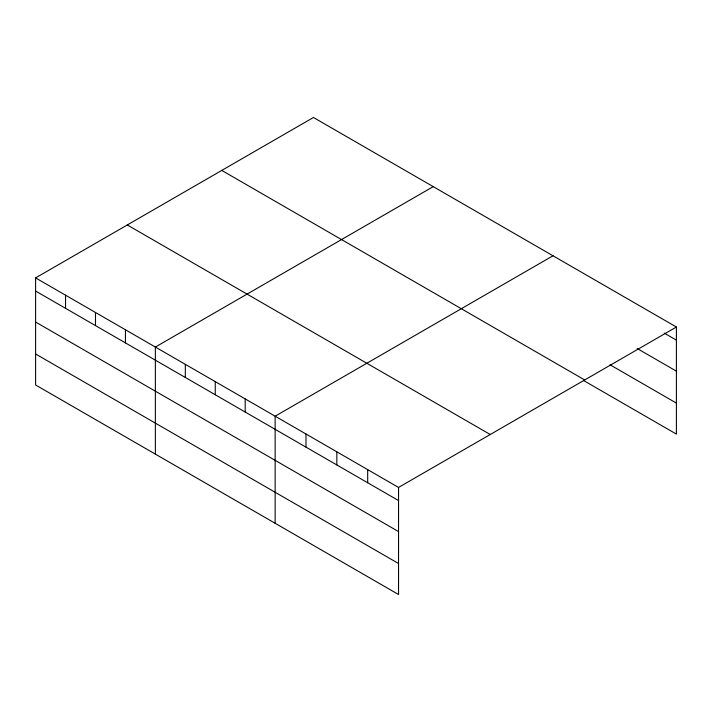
<?xml version="1.0" encoding="UTF-8"?>
<svg xmlns="http://www.w3.org/2000/svg" width="712" height="712" viewBox="0 0 712 712"><rect width="100%" height="100%" fill="white"/><g stroke="black" fill="none" stroke-linecap="round" stroke-linejoin="round"><path stroke-width="1.07" d="M35.6 277.903L398.542 487.444L398.542 594.52L35.6 384.978L35.6 277.903L313.458 117.48L676.4 327.022L676.4 434.098L583.849 380.662M433.234 186.633L155.367 347.047L155.367 454.131M553.002 255.777L275.143 416.2L275.143 523.276M398.542 487.444L676.4 327.022M664.252 333.136L676.4 340.149M637.133 348.488L676.4 371.157M610.024 364.775L676.4 403.099M221.77 170.417L584.703 379.959M127.297 224.965L490.23 434.507M35.6 291.03L398.542 500.572M35.6 322.038L398.542 531.579M35.6 353.98L398.542 563.521M367.686 469.635L367.686 482.763M336.838 451.817L336.838 464.954M305.991 434.008L305.991 447.136M245.195 398.916L245.195 412.043M215.255 381.623L215.255 394.76M185.316 364.339L185.316 377.467M125.428 329.763L125.428 342.89M95.488 312.479L95.488 325.607M65.54 295.186L65.54 308.323"/></g></svg>
